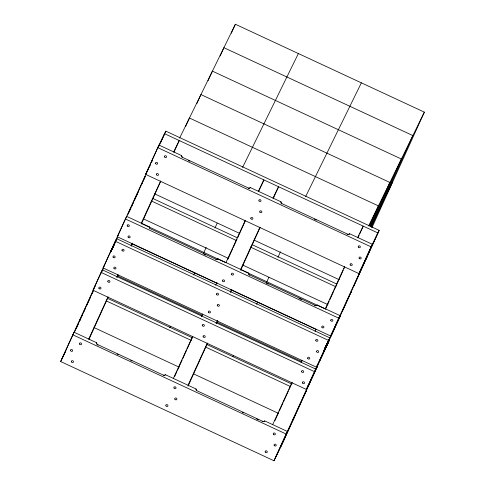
<?xml version="1.0" encoding="UTF-8"?>
<svg xmlns="http://www.w3.org/2000/svg" width="485" height="485" viewBox="0 0 485 485"><rect width="100%" height="100%" fill="white"/><g stroke="black" fill="none" stroke-linecap="round" stroke-linejoin="round"><path stroke-width="0.73" d="M326.908 344.926L326.769 344.477C327.387 345.375 325.562 346.229 326.654 345.453L326.053 346.072L326.441 345.09L326.781 345.174L324.029 351.031L326.453 345.872M325.514 347.114L326.745 344.817M112.514 248.071L113.763 245.143L113.32 246.137L113.472 245.737L113.629 246.265M114.26 244.173L113.981 244.701L114.23 244.094M326.065 346.678L326.029 346.041M113.157 247.029L113.284 246.623M324.829 348.636L325.968 346.102M327.963 342.143L327.587 342.865L329.163 340.082M326.587 345.569L325.259 348.485L327.908 342.846M325.75 347.399L325.387 347.533L325.659 346.914L325.283 347.587M327.387 343.847L327.132 344.368L329.115 340.088L325.502 347.842M324.156 350.134L325.617 347.036L324.598 349.145M325.289 348.206L326.296 345.781M326.563 344.926L326.193 345.702M324.623 349.054L324.465 350.128L327.563 342.956M326.363 345.617L326.611 345.096L326.453 345.453M326.757 344.586L326.611 344.926L326.72 344.611M112.623 247.574C112.787 247.059 112.205 248.66 112.738 247.265M325.453 347.563L325.18 347.884M328.145 342.058L328.751 340.955L328.042 342.458L329.412 339.439L328.387 341.488M61.904 358.961L74.041 332.225L96.709 342.768L96.63 343.653M94.884 286.659L60.649 361.531L273.976 460.75L308.957 384.156L306.344 389.455L93.011 290.236L126.64 216.371L149.307 226.913L149.404 228.259M146.87 171.811L159.007 145.076L181.669 155.618L182.075 157.401M96.709 342.768A2.207 1.225 24.4 0 0 98.17 344.799L162.833 374.875A2.207 1.225 24.4 0 0 165.373 374.705L196.043 388.97L196.443 390.746M248.526 273.54L248.635 273.116L217.971 258.851A2.207 1.225 24.4 0 1 215.431 259.02L150.762 228.944A2.207 1.225 24.4 0 1 149.307 226.913M181.675 155.618A2.207 1.225 24.4 0 0 183.13 157.649L247.799 187.725A2.207 1.225 24.4 0 0 250.339 187.556L281.003 201.821L281.1 203.166L281.821 203.973M328.6 340.579L328.975 340.464L328.066 341.743M328.812 340.682L328.533 341.258M113.739 245.283L113.411 246.162M112.314 248.823C111.605 249.563 112.575 247.635 112.065 249.035L112.32 248.168M324.295 349.958L324.677 349.679M328.066 341.84L328.424 340.913L328.515 341.488L327.927 341.955M327.811 342.271L327.999 341.792M328.321 341.713L327.569 342.762L327.999 341.834M112.478 248.077L112.781 247.374L112.696 247.944M325.55 347.036C326.308 347.509 323.834 351.091 325.083 348.891M327.66 342.58L327.793 342.471M328.121 342.174L327.727 342.986L328.418 341.592M114.387 243.761L114.751 242.955M113.32 245.974L112.847 246.992M113.817 245.731L113.381 246.222M112.732 248.084L112.544 247.793L111.974 248.957L113.714 245.101M114.727 243.749L114.557 243.585M325.12 348.812L324.908 349.061L325.502 347.763M113.532 245.846L113.763 245.404L113.417 245.931M114.848 242.882L115.072 242.282M111.677 249.823L111.799 249.508L111.538 250.072M112.944 246.835L113.102 246.459L112.92 247.095M113.963 244.604L114.248 244.016M324.283 349.818L325.217 348.618L326.32 345.617M325.702 347.569L326.15 345.884L325.926 346.914M326.187 345.629L327.357 343.683M114.302 244.652L114.187 244.191L114.114 244.573M325.574 347.769C324.574 348.436 326.641 345.168 325.653 346.799M325.296 347.915L325.593 347.533M113.726 246.01L113.375 246.119M325.314 347.587L325.975 346.223M112.538 247.677L112.859 247.78L112.605 248.235L112.665 247.58C112.077 248.878 113.126 246.35 112.381 248.023M112.193 248.478L112.259 248.841M327.254 344.077L327.12 344.35L327.951 342.683M111.968 248.938L112.296 249.023M112.071 248.847L112.411 247.993M327.12 343.95L327.26 343.622L326.987 344.805M325.708 346.817L325.793 346.502M327.12 343.726L327.284 343.525M325.029 348.739L326.981 344.574L326.629 345.241M327.163 344.423L327.484 343.544M327.708 342.998L327.811 342.21M111.471 250.054L111.792 249.332L111.532 249.957M111.38 250.842L110.81 251.497L111.283 250.63M327.211 344.271L326.629 344.786M327.326 343.95L327.678 343.101L327.472 343.616M95.472 285.338L95.63 284.938L94.533 287.144M112.217 248.623L112.071 248.999M112.829 247.326L112.853 247.605M113.963 244.701C114.575 243.694 113.581 244.767 114.29 244.676M115.836 240.863L116.079 240.22L114.939 242.652M148.204 169.156L147.822 170.047M325.502 347.69L327.139 344.241L326.55 345.532M112.09 248.926L112.132 248.775M112.72 247.538L112.538 247.987L113.799 245.186M113.284 246.416L113.26 246.495M325.647 347.454L325.902 346.987L325.465 347.351M113.229 246.895L113.017 247.211M113.49 245.719L113.532 246.204L113.817 245.671M325.617 347.03L326.823 344.508L326.666 344.968M113.223 246.301L113.351 246.744M115.412 241.742L115.703 241.027M328.606 340.725L328.788 340.306L328.557 340.785M325.647 347.521C325.211 349.212 324.192 348.733 325.417 348.139M325.653 347.381L325.308 348.321M324.538 349.297L324.192 350.037L324.562 349.776M111.611 249.86L112.381 248.653M111.083 251.466L111.32 250.939M324.495 349.921L324.144 350.716L325.138 348.576M327.26 343.356L327.672 342.477M325.174 348.115L325.241 347.903M326.369 345.999L325.52 347.236M327.557 343.332L328.036 341.967M327.054 344.083L327.072 344.502M111.283 251.042L111.229 250.563M113.011 246.768L113.114 247.132L113.047 246.713M115.206 242.07L114.915 242.7L115.242 242.542M325.229 347.787L325.538 347.86M324.592 349.879L324.683 349.103M324.835 349.151L324.507 349.327M326.181 346.375L326.326 345.89M328.175 342.24L327.551 343.532M111.483 250.133L111.774 249.551M113.939 244.834L114.102 244.452M325.344 347.472L325.168 347.842L325.435 347.351M112.975 246.853L112.659 247.623M113.757 245.749L113.538 246.241M110.823 251.479L111.289 250.478M113.078 246.647L113.314 246.835C113.381 247.465 112.538 246.544 113.175 247.107M326.981 344.617L327.181 344.241M327.624 343.18L327.842 342.762L327.636 343.101M111.586 249.708L110.398 252.461L110.568 252.164M328.224 341.537L328.521 340.725M324.932 348.945L323.731 351.686L324.865 349.279M327.266 344.186L327.242 343.538M327.569 343.507L327.654 343.259M328.648 341.197L328.927 340.488L328.527 341.416M93.011 290.236L102.365 269.842L315.693 369.067L306.344 389.455M103.129 267.956L116.521 238.65L329.855 337.875L316.456 367.175L103.129 267.956L104.384 265.386M331.879 333.419L330.618 335.984L117.291 236.765L147.173 171.484M330.618 335.984L361.555 268.302L358.942 273.601L145.609 174.376L157.746 147.64L165.834 131.15L379.167 230.375L353.632 286.411M111.21 250.612L111.204 250.757M112.393 248.156L113.284 246.222M74.635 331.837L93.472 290.339M101.304 273.085L103.184 268.951M113.072 247.247L113.32 246.665L113.066 247.095M116.339 239.972L117.279 237.899M127.616 215.134L140.456 186.846M140.614 186.501L145.282 176.219M149.325 167.307L150.259 165.252M151.732 162.008L152.672 159.935M158.662 146.743L164.579 133.714L377.906 232.939L280.809 446.824M76.206 328.587L78.382 323.786M79.94 320.361L80.874 318.299L79.613 320.87M81.492 316.929L82.741 314.189M83.359 312.819L85.227 308.702M86.785 305.277L90.519 297.05M92.077 293.625L93.011 291.564L92.065 293.492M113.32 246.137L113.629 246.028M130.853 208.204L128.974 212.145M131.477 206.834L133.654 202.039M134.278 200.663L136.146 196.552M136.77 195.182L138.013 192.436L137.067 194.315M141.559 184.621L142.493 182.566M143.117 181.196L145.294 176.394M160.541 142.808L165.834 131.15M116.721 277.353L117.964 274.607M131.035 245.816L132.278 243.076M108.003 296.887L88.706 339.051M160.602 181.032L141.305 223.197M89.034 339.245L108.143 297.159M117.225 277.147L118.164 275.08M131.32 246.101L132.575 243.343M141.341 224.021L160.765 181.244M173.921 152.266L179.244 140.541L173.672 151.896M185.688 126.294L189.447 118.013L378.421 205.901L369.34 225.913M196.862 103.541L200.929 94.569L389.904 182.463L370.176 225.937M208.029 80.789L212.412 71.131L401.386 159.025L370.704 226.653M220.141 55.969L223.894 47.688L412.868 135.582L371.225 227.362M231.309 33.222L235.377 24.25L424.351 112.144L372.062 227.386M169.708 327.769L170.332 326.399M193.673 274.953L194.612 272.879M203.694 252.867L206.198 247.35M214.964 228.023L217.159 223.197M201.384 316.729L202.627 313.989M215.698 285.198L216.947 282.452M192.672 336.263L173.375 378.427M245.264 220.408L225.968 262.573M174.636 376.554L176.831 371.722M177.455 370.346L182.154 359.997M182.784 358.615L186.543 350.334M187.168 348.957L192.806 336.535M227.889 259.263L232.588 248.914M233.212 247.532L236.971 239.25M237.595 237.874L245.113 221.312M258.584 191.648L263.907 179.917L258.335 191.278M216.049 323.55L217.298 320.809M230.369 292.018L231.612 289.272M207.337 343.083L188.041 385.248M259.93 227.229L240.639 269.393M188.053 386.133L207.471 343.356M216.559 323.349L217.807 320.591M230.654 292.303L231.903 289.539M240.675 270.224L260.093 227.447M273.249 198.468L278.578 186.737L273.006 198.098M232.867 356.693L233.497 355.317M256.668 304.247L257.602 302.179M266.683 282.167L268.878 277.335M277.96 257.323L280.463 251.8M301.027 362.246L301.961 360.185M315.032 331.394L315.965 329.339M292 382.465L272.709 424.63M344.599 266.611L325.302 308.775M274.91 420.683L278.669 412.408M279.299 411.025L283.058 402.744M283.683 401.368L288.381 391.019M289.005 389.637L292.14 382.738M325.968 308.224L329.097 301.324M329.727 299.942L333.486 291.661M334.11 290.285L343.192 270.272M343.823 268.896L344.447 267.514M357.918 237.844L359.167 235.086M359.797 233.709L363.241 226.119L357.669 237.48M325.902 346.411L325.762 346.702L326.259 345.623M358.942 273.601L371.08 246.865L379.167 230.375M275.237 458.186L287.375 431.45L264.707 420.907A2.207 1.225 24.4 0 1 262.167 421.077L197.504 391.001A2.207 1.225 24.4 0 1 196.043 388.97M307.605 386.891L339.967 315.596L317.305 305.053A2.207 1.225 24.4 0 1 314.765 305.223L250.096 275.147A2.207 1.225 24.4 0 1 248.635 273.116M360.197 271.036L372.334 244.301L349.667 233.758A2.207 1.225 24.4 0 1 347.133 233.928L282.464 203.852A2.207 1.225 24.4 0 1 281.003 201.821M325.387 348.097L325.756 347.139M325.411 347.315L326.15 345.993L325.981 346.332M326.751 345.126L327.09 344.447M324.247 350.57L324.55 349.982M111.665 249.629L112.247 248.271M112.108 248.763L111.938 249.078M115.187 242.27L114.418 243.719L114.709 243.13L114.454 243.719L114.769 243.518M324.598 348.782L325.035 347.824M324.556 349.236L325.192 348.436M327.102 343.944L327.308 343.435M327.878 342.331L327.787 342.537M328.369 341.24L328.115 341.773M325.69 346.733L326.005 346.884L327.211 344.217M326.193 346.435C325.538 346.132 326.229 347.333 326.278 346.132M327.569 343.635L328.096 342.386M114.43 243.688L114.702 243.246M113.441 246.095L113.532 245.78M326.538 345.005L326.975 344.689L326.726 345.174M326.963 344.92L326.593 345.72M111.817 249.86L111.811 249.278M115.036 242.458L115.145 242.694M113.508 245.98L114.236 244.41M326.841 345.205L327.642 343.428M115.618 241.294L115.315 241.942M114.357 243.937L114.599 243.409M327.745 342.331L327.951 341.919M325.35 347.563L325.55 347.181M325.217 348.485L325.338 348.121M328.254 341.919L328.551 341.24M111.956 248.987L112.114 248.641M110.756 251.673L111.01 251.163M113.005 246.95L113.284 246.313L113.053 246.798M112.168 249.09L112.32 248.738M113.502 246.253L113.69 245.834M328.048 341.901L328.424 341.689M114.478 243.615L114.745 243.203M111.392 250.321L111.138 251.424M112.878 247.204L113.035 246.877M115.06 242.985L115.09 242.791M112.277 248.914L112.065 248.72M328.49 340.864L328.145 341.561M326.162 346.545L326.369 346.09M110.889 251.406L111.38 250.412L110.913 251.46M111.568 249.963L111.817 249.308M111.986 249.084L112.32 248.271M113.805 245.022L113.842 245.555M115.327 241.857L115.66 241.203L115.345 241.772M112.053 249.09L112.762 247.58M115.545 241.96L115.776 241.463M326.684 344.689L326.829 345.029M327.145 343.586L327.502 342.846M327.048 344.32L327.781 342.901M325.114 348.06L325.593 347.587M327.836 342.798L327.036 343.974M326.514 345.884L326.005 346.884L325.835 346.557M115.557 241.36L115.727 241.015M328.836 340.143L328.672 340.488L328.903 339.985M113.939 244.889L114.236 244.246L114.011 244.683M328.278 341.222L328.594 341.137M325.574 347.66L325.878 347.011M111.556 249.872L111.738 249.484M112.629 248.09L112.793 247.732M324.604 349.321L324.998 349.067M113.108 246.677L112.956 247.01M326.793 344.526L326.563 345.653M328.775 340.767L328.951 340.403M324.738 348.836L324.683 349.17L324.974 348.339M326.144 345.969L326.375 345.502M327.187 344.186L327.684 343.113M325.308 348.206L325.514 347.884M145.609 174.376L148.119 169.271M117.291 236.765L118.546 234.194M112.841 247.271L113.187 246.507M113.575 246.228L113.732 245.853M60.649 361.531L65.839 350.946M179.602 138.104L235.377 24.25M242.597 167.398L298.372 53.55M305.586 196.698L361.361 82.844M368.576 225.992L424.351 112.144M370.746 226.713L392.729 181.845M365.769 259.675L367.03 257.111M350.394 293.54L351.655 290.976L342.307 311.364M339.07 318.493L340.325 315.929L330.976 336.317M327.266 344.095L327.721 343.101M327.739 343.447L329 340.882L319.645 361.27M316.456 367.175L317.717 364.611M316.408 368.4L317.669 365.836L308.321 386.224M305.083 393.353L306.338 390.789L282.064 444.26L273.976 460.75M292.946 420.089L294.201 417.524M328.575 340.288L328.927 339.591M327.781 343.059L327.514 342.883M112.508 247.908L112.835 247.671M326.181 345.866L326.411 345.872M324.992 348.242L325.374 348.279M327.666 342.537L327.939 342.774M250.339 187.556L249.266 188.356L248.193 188.332M217.723 259.214L217.971 258.851M165.373 374.705L164.3 375.505L163.227 375.481M349.667 233.758L348.6 234.558M317.305 305.053L316.232 305.853M264.707 420.907L263.634 421.707M217.359 259.487L215.825 259.627M346.981 234.34L347.521 234.534M314.613 305.641L315.153 305.829M262.021 421.495L262.561 421.683M188.429 160.602L189.793 161.232M314.31 219.147L316.347 220.093M157.746 147.64L371.08 246.865M154.709 193.891L239.766 233.449M254.17 240.148L339.227 279.712M152.726 198.45L237.098 237.692M252.194 244.713L336.566 283.955M151.472 201.02L236.528 240.578M250.248 246.962L335.99 286.841M143.378 218.844L228.435 258.402M242.839 265.101L327.896 304.665M141.402 223.409L225.774 262.646M240.863 269.666L325.92 309.23M203.712 254.055L205.755 255.007M266.283 283.161L268.326 284.107M298.96 298.354L301.682 299.621M125.379 218.935L338.712 318.16M132.047 243.797L217.11 283.355M230.83 289.739L315.887 329.297M115.266 241.221L328.594 340.44M117.485 275.88L202.542 315.438M216.947 322.137L302.003 361.701M101.104 272.412L314.438 371.631M107.415 298.269L192.472 337.827M206.877 344.526L291.934 384.09M106.154 300.833L191.217 340.391M205.622 347.09L289.994 386.333M94.017 327.569L179.074 367.127M193.485 373.826L278.542 413.39M117.079 354.08L118.443 354.717M130.695 360.416L132.053 361.046M242.276 412.311L243.64 412.947M256.571 418.961L258.614 419.913M72.786 334.796L286.114 434.014M97.527 344.926L98.019 345.217M249.454 275.268L248.562 274.001M96.806 344.114L97.115 344.55M330.825 320.603A1.103 0.915 26.1 0 0 332.668 321.009A1.103 0.915 26.1 0 0 331.91 319.415A1.103 0.915 26.1 0 0 330.825 320.603M321.888 327.242A1.103 0.915 26.1 0 0 323.731 327.648A1.103 0.915 26.1 0 0 322.974 326.053A1.103 0.915 26.1 0 0 321.888 327.242M127.27 225.931A1.103 0.915 26.1 0 0 129.113 226.331A1.103 0.915 26.1 0 0 128.355 224.743A1.103 0.915 26.1 0 0 127.27 225.931M128.113 237.116A1.103 0.915 26.1 0 0 129.956 237.517A1.103 0.915 26.1 0 0 129.198 235.928A1.103 0.915 26.1 0 0 128.113 237.116M231.49 274.401A1.103 0.915 26.1 0 0 233.333 274.807A1.103 0.915 26.1 0 0 232.576 273.213A1.103 0.915 26.1 0 0 231.49 274.401M222.554 281.039A1.103 0.915 26.1 0 0 224.397 281.445A1.103 0.915 26.1 0 0 223.64 279.851A1.103 0.915 26.1 0 0 222.554 281.039M307.726 358.433A1.103 0.915 26.1 0 0 309.569 358.839A1.103 0.915 26.1 0 0 308.812 357.245A1.103 0.915 26.1 0 0 307.726 358.433M316.663 351.795A1.103 0.915 26.1 0 0 318.506 352.201A1.103 0.915 26.1 0 0 317.748 350.606A1.103 0.915 26.1 0 0 316.663 351.795M315.82 340.609A1.103 0.915 26.1 0 0 317.663 341.016A1.103 0.915 26.1 0 0 316.905 339.421A1.103 0.915 26.1 0 0 315.82 340.609M122.044 250.484A1.103 0.915 26.1 0 0 123.887 250.884A1.103 0.915 26.1 0 0 123.129 249.296A1.103 0.915 26.1 0 0 122.044 250.484M113.951 268.308A1.103 0.915 26.1 0 0 115.794 268.708A1.103 0.915 26.1 0 0 115.036 267.12A1.103 0.915 26.1 0 0 113.951 268.308M113.108 257.123A1.103 0.915 26.1 0 0 114.951 257.523A1.103 0.915 26.1 0 0 114.193 255.934A1.103 0.915 26.1 0 0 113.108 257.123M216.486 294.407A1.103 0.915 26.1 0 0 218.329 294.813A1.103 0.915 26.1 0 0 217.571 293.219A1.103 0.915 26.1 0 0 216.486 294.407M217.328 305.592A1.103 0.915 26.1 0 0 219.171 305.999A1.103 0.915 26.1 0 0 218.414 304.404A1.103 0.915 26.1 0 0 217.328 305.592M208.398 312.231A1.103 0.915 26.1 0 0 210.241 312.637A1.103 0.915 26.1 0 0 209.478 311.043A1.103 0.915 26.1 0 0 208.398 312.231M358.3 247.035A1.103 0.915 26.1 0 0 360.143 247.435A1.103 0.915 26.1 0 0 359.385 245.846A1.103 0.915 26.1 0 0 358.3 247.035M359.142 258.22A1.103 0.915 26.1 0 0 360.986 258.626A1.103 0.915 26.1 0 0 360.228 257.032A1.103 0.915 26.1 0 0 359.142 258.22M350.212 264.858A1.103 0.915 26.1 0 0 352.055 265.259A1.103 0.915 26.1 0 0 351.292 263.67A1.103 0.915 26.1 0 0 350.212 264.858M164.524 156.91A1.103 0.915 26.1 0 0 166.367 157.31A1.103 0.915 26.1 0 0 165.609 155.721A1.103 0.915 26.1 0 0 164.524 156.91M156.437 174.733A1.103 0.915 26.1 0 0 158.28 175.133A1.103 0.915 26.1 0 0 157.516 173.545A1.103 0.915 26.1 0 0 156.437 174.733M155.594 163.548A1.103 0.915 26.1 0 0 157.437 163.948A1.103 0.915 26.1 0 0 156.673 162.36A1.103 0.915 26.1 0 0 155.594 163.548M258.972 200.832A1.103 0.915 26.1 0 0 260.815 201.239A1.103 0.915 26.1 0 0 260.051 199.644A1.103 0.915 26.1 0 0 258.972 200.832M259.815 212.018A1.103 0.915 26.1 0 0 261.657 212.424A1.103 0.915 26.1 0 0 260.894 210.829A1.103 0.915 26.1 0 0 259.815 212.018M250.878 218.656A1.103 0.915 26.1 0 0 252.721 219.062A1.103 0.915 26.1 0 0 251.964 217.468A1.103 0.915 26.1 0 0 250.878 218.656M273.34 434.184A1.103 0.915 26.1 0 0 275.183 434.59A1.103 0.915 26.1 0 0 274.425 432.996A1.103 0.915 26.1 0 0 273.34 434.184M274.183 445.369A1.103 0.915 26.1 0 0 276.026 445.776A1.103 0.915 26.1 0 0 275.268 444.181A1.103 0.915 26.1 0 0 274.183 445.369M265.246 452.008A1.103 0.915 26.1 0 0 267.089 452.414A1.103 0.915 26.1 0 0 266.332 450.82A1.103 0.915 26.1 0 0 265.246 452.008M79.564 344.059A1.103 0.915 26.1 0 0 81.407 344.459A1.103 0.915 26.1 0 0 80.649 342.871A1.103 0.915 26.1 0 0 79.564 344.059M71.471 361.883A1.103 0.915 26.1 0 0 73.314 362.283A1.103 0.915 26.1 0 0 72.556 360.695A1.103 0.915 26.1 0 0 71.471 361.883M70.628 350.697A1.103 0.915 26.1 0 0 72.471 351.098A1.103 0.915 26.1 0 0 71.713 349.509A1.103 0.915 26.1 0 0 70.628 350.697M174.006 387.982A1.103 0.915 26.1 0 0 175.849 388.388A1.103 0.915 26.1 0 0 175.091 386.794A1.103 0.915 26.1 0 0 174.006 387.982M174.849 399.173A1.103 0.915 26.1 0 0 176.692 399.573A1.103 0.915 26.1 0 0 175.934 397.979A1.103 0.915 26.1 0 0 174.849 399.173M165.912 405.806A1.103 0.915 26.1 0 0 167.755 406.212A1.103 0.915 26.1 0 0 166.998 404.617A1.103 0.915 26.1 0 0 165.912 405.806M302.501 382.986A1.103 0.915 26.1 0 0 304.344 383.392A1.103 0.915 26.1 0 0 303.586 381.798A1.103 0.915 26.1 0 0 302.501 382.986M301.658 371.801A1.103 0.915 26.1 0 0 303.501 372.207A1.103 0.915 26.1 0 0 302.743 370.613A1.103 0.915 26.1 0 0 301.658 371.801M98.952 288.314A1.103 0.915 26.1 0 0 100.795 288.714A1.103 0.915 26.1 0 0 100.031 287.126A1.103 0.915 26.1 0 0 98.952 288.314M107.882 281.676A1.103 0.915 26.1 0 0 109.725 282.076A1.103 0.915 26.1 0 0 108.967 280.488A1.103 0.915 26.1 0 0 107.882 281.676M203.173 336.784A1.103 0.915 26.1 0 0 205.016 337.19A1.103 0.915 26.1 0 0 204.252 335.596A1.103 0.915 26.1 0 0 203.173 336.784M202.33 325.599A1.103 0.915 26.1 0 0 204.173 326.005A1.103 0.915 26.1 0 0 203.409 324.41A1.103 0.915 26.1 0 0 202.33 325.599"/></g></svg>
